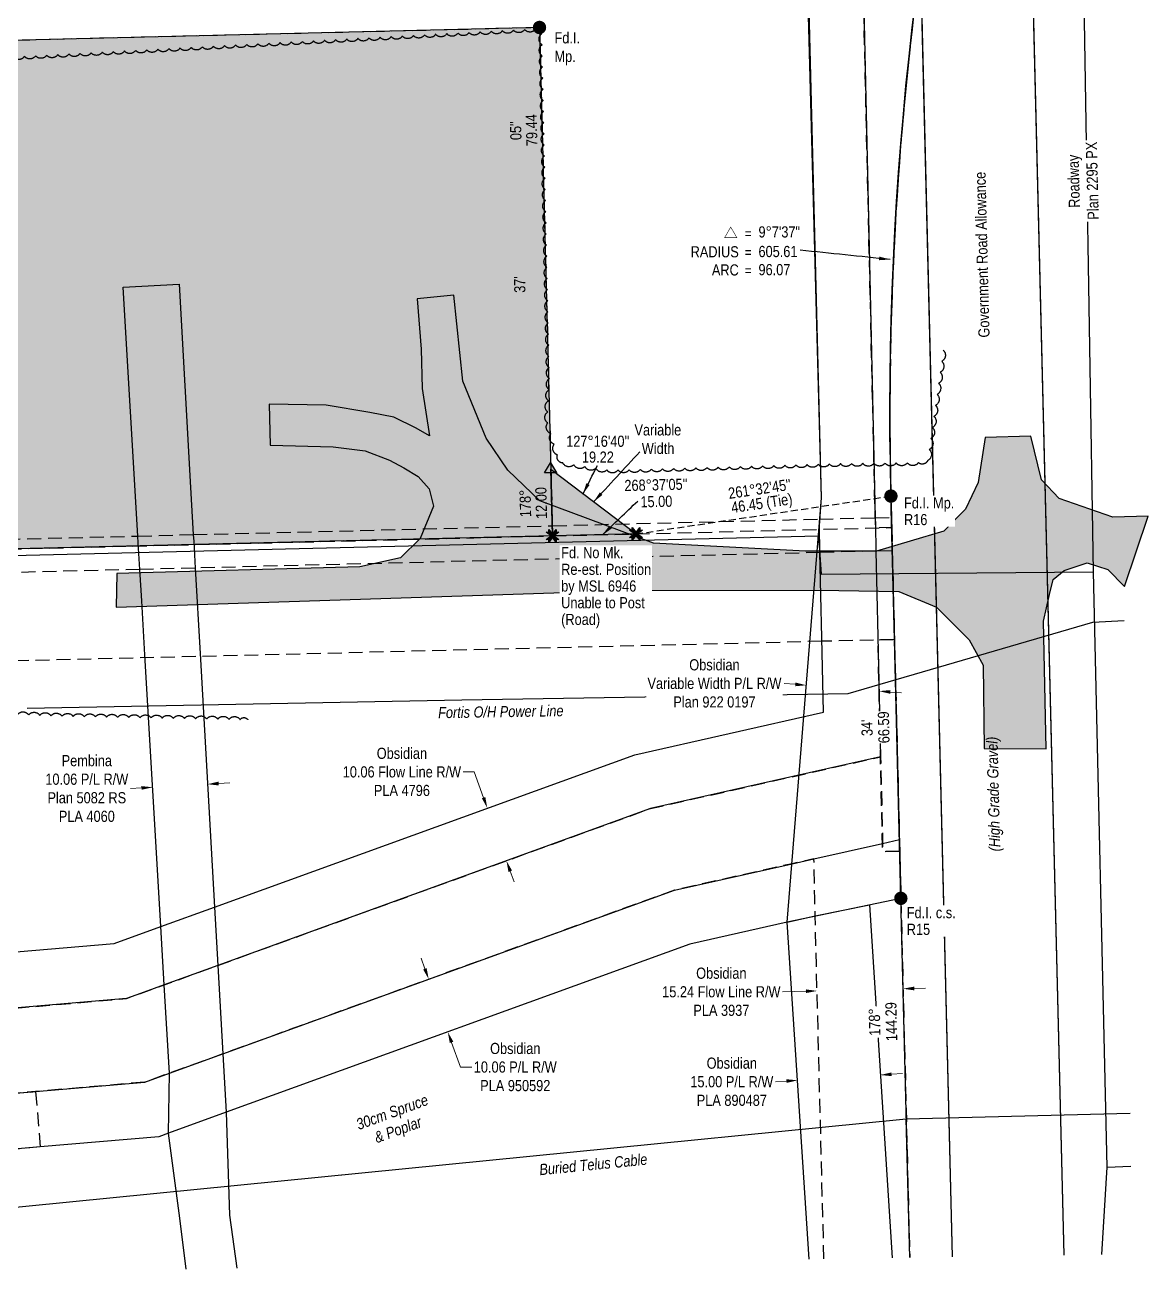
# Model space of a CAD drawing. Extents: x 615294 to 623191, y 5889240 to 5894182.
# Drawn here: x 618558 to 619567, y 5889275 to 5890392 of the extents above; entities that cross this region are included whole.
import ezdxf
from ezdxf.enums import TextEntityAlignment as Align

# ---------------------------------------------------------------- set-up
doc = ezdxf.new("R2010")
doc.units = 0
doc.header["$LTSCALE"] = 5
doc.header["$PDSIZE"] = 0.5
for name, pattern in [('0', [1, 1, 0]), ('foc-ACCESSROAD', [3.75, 2.5, -1.25]), ('foc-FLOWLINE', [3.75, 2.5, -1.25]), ('foc-TIELINE', [1.875, 1.25, -0.625])]:
    doc.linetypes.add(name, pattern=pattern)
doc.layers.get('Defpoints').update_dxf_attribs({"color": 9})
for name, color, linetype in [('AS-POWER', 104, 'foc-POWER'), ('AS-ROADS', 254, 'Continuous'), ('AS-TELUS', 224, 'foc-TEL'), ('C-AR', 13, 'foc-ACCESSROAD'), ('C-FLOWLINE', 13, 'foc-FLOWLINE'), ('C-RW', 13, 'Continuous'), ('C-WS', 13, 'foc-ACCESSROAD'), ('F-EZE', 190, 'foc-FLOWLINE'), ('F-RW', 190, 'Continuous'), ('L-BD', 7, 'Continuous'), ('L-BD1', 253, 'Continuous'), ('L-MON', 1, 'Continuous'), ('L-MON-T', 1, 'Continuous'), ('L-ROAD-T', 7, 'Continuous'), ('L-SEC', 7, 'Continuous'), ('L-TIE', 7, 'foc-TIELINE'), ('L-TITLEDB', 4, 'Continuous'), ('L-TITLEDB-T', 4, 'Continuous'), ('P-PROPOSED', 10, 'Continuous'), ('P-PROPOSED-H', 21, 'Continuous'), ('P-TXT', 4, 'Continuous'), ('T-BUSH', 110, '0'), ('T-BUSH-T', 110, 'Continuous')]:
    doc.layers.add(name, color=color, linetype=linetype)
for name, color, linetype, lineweight in [('C-FLOWLINE-T', 13, 'Continuous', 9), ('C-RW-T', 13, 'Continuous', 9), ('F-RW-T', 190, 'Continuous', 9), ('T-TEXT', 48, 'Continuous', 18)]:
    doc.layers.add(name, color=color, linetype=linetype, lineweight=lineweight)
doc.styles.add('80', font='ARIALN.TTF', dxfattribs={"height": 10})
doc.styles.add('80CG', font='ARIALN.TTF', dxfattribs={"height": 10})
doc.styles.add('80L', font='ARIALN.TTF', dxfattribs={"height": 10})
doc.styles.add('80LS', font='ARIALNI.TTF', dxfattribs={"height": 10})
doc.styles.add('foc-LtypeFont', font='ARIALN.TTF', dxfattribs={"height": 7.35})
doc.linetypes.add('foc-POWER', pattern='A,6,-1,["P",foc-LtypeFont,S=0.2,R=0,X=-0.625,Y=-0.75],-1.24,4', length=12.24)
doc.linetypes.add('foc-TEL', pattern='A,2,-1,["T",foc-LtypeFont,S=0.2,R=0,X=-0.425,Y=-0.75],-1.24,8', length=12.24)
doc.dimstyles.new('Compass 5 000', dxfattribs={"dimscale": 5, "dimtxt": 9, "dimasz": 2, "dimexe": 0.2, "dimexo": 0.0625, "dimgap": 0.5, "dimtad": 0, "dimtih": 1, "dimtoh": 1, "dimzin": 0, "dimdsep": 46, "dimtxsty": '80CG', "dimcen": 0.1, "dimse1": 1, "dimse2": 1, "dimclrd": 256, "dimclrt": 256, "dimaunit": 1, "dimadec": 4, "dimazin": 0, "dimtfac": 0.06, "dimtofl": 0, "dimtmove": 0, "dimatfit": 1, "dimfxl": 0.2, "dimtolj": 1, "dimtzin": 0, "dimlwd": -1, "dimarcsym": 0})

# ---------------------------------------------------------------- blocks, each defined once
blk = doc.blocks.new('*D699')
at = {"layer": 'C-RW-T', "transparency": 16777216}
for p, q in [((618917.4, 5889544.5), (618913.9, 5889553.9)), ((618941.3, 5889478.4), (618949.4, 5889456.2)), ((618949.4, 5889456.2), (618959.4, 5889456.2))]:
    blk.add_line(p, q, dxfattribs=at)
for points in [[(618918.9, 5889545.1), (618915.8, 5889543.9), (618920.8, 5889535.1)], [(618942.9, 5889479), (618939.7, 5889477.9), (618937.9, 5889487.8)]]:
    blk.add_solid(points, dxfattribs=at)
at = {"layer": 'Defpoints', "color": 0, "transparency": 16777216}
for p in [(618884.5, 5889521.9), (618937.9, 5889487.8), (618901.6, 5889474.7)]:
    blk.add_point(p, dxfattribs=at)
at = {"layer": 'C-RW-T', "transparency": 16777216, "insert": (618998.5, 5889456.2), "char_height": 10, "attachment_point": 5, "style": '80CG', "bg_fill": 3, "box_fill_scale": 1.1, "bg_fill_color": 256, "bg_fill_true_color": 13158600, "bg_fill_transparency": 0}
blk.add_mtext('\\A1;Obsidian\\P10.06 P/L R/W\\PPLA 950592', dxfattribs=at)
blk = doc.blocks.new('fdia')
at = {"color": 255, "const_width": 1}
blk.add_lwpolyline([(-0.5, 0, 1), (0.5, 0, 1)], format="xyb", close=True, dxfattribs=at)
blk = doc.blocks.new('Fdiaa')
blk.add_blockref('fdia', (0, 0))
blk = doc.blocks.new('fdib')
at = {"color": 1, "const_width": 1.6}
blk.add_lwpolyline([(-0.4, 0, 1), (0.4, 0, 1)], format="xyb", close=True, dxfattribs=at)
at = {"color": 1}
blk.add_circle((0, 0), 0.8, dxfattribs=at)
blk = doc.blocks.new('Fdibb')
blk.add_blockref('fdib', (0, 0))
blk = doc.blocks.new('fdicc')
for name in ['Fdibb', 'Fdiaa']:
    blk.add_blockref(name, (0, 0))
blk = doc.blocks.new('FDI')
blk.add_blockref('fdicc', (0, 0))
blk = doc.blocks.new('TRIA')
blk.add_hatch(color=255).paths.add_polyline_path([(-0.04, 1.52), (-1.47, -0.87), (1.39, -0.87)])
blk = doc.blocks.new('TRIAA')
blk.add_blockref('TRIA', (0, 0))
blk = doc.blocks.new('TRIB')
at = {"color": 1}
blk.add_lwpolyline([(-1.12, -0.67), (-0.04, 1.13), (1.04, -0.67)], close=True, dxfattribs=at)
blk = doc.blocks.new('TRIBB')
blk.add_blockref('TRIB', (0, 0))
blk = doc.blocks.new('TRICC')
for name in ['TRIAA', 'TRIBB']:
    blk.add_blockref(name, (0, 0))
blk = doc.blocks.new('plspike')
blk.add_blockref('TRICC', (0, 0))
blk = doc.blocks.new('TEMP')
h = blk.add_hatch(color=255)
h.dxf.hatch_style = 1
h.paths.add_polyline_path([(0, 0.25), (-0.67, 1.15), (-0.67, 0.67), (-1.15, 0.67), (-0.25, 0), (-1.15, -0.67), (-0.67, -0.67), (-0.67, -1.15), (0, -0.25), (0.67, -1.15), (0.67, -0.67), (1.15, -0.67), (0.25, 0), (1.15, 0.67), (0.67, 0.67), (0.67, 1.15)])
h.paths.add_polyline_path([(0.57, 0.85), (0.57, 0.57), (0.85, 0.57), (0.08, 0), (0.85, -0.57), (0.57, -0.57), (0.57, -0.85), (0, -0.08), (-0.57, -0.85), (-0.57, -0.57), (-0.85, -0.57), (-0.08, 0), (-0.85, 0.57), (-0.57, 0.57), (-0.57, 0.85), (0, 0.08)], flags=16)
h = blk.add_hatch(color=1)
h.dxf.hatch_style = 1
h.paths.add_polyline_path([(0, 0.08), (-0.57, 0.85), (-0.57, 0.57), (-0.85, 0.57), (-0.08, 0), (-0.85, -0.57), (-0.57, -0.57), (-0.57, -0.85), (0, -0.08), (0.57, -0.85), (0.57, -0.57), (0.85, -0.57), (0.08, 0), (0.85, 0.57), (0.57, 0.57), (0.57, 0.85)])
at = {"color": 1}
for p, q in [((-0.08, 0), (0.08, 0)), ((0, 0.08), (0, -0.08))]:
    blk.add_line(p, q, dxfattribs=at)
at = {"color": 255, "flags": 128}
blk.add_lwpolyline([(-0.25, 0), (-1.15, 0.67), (-0.67, 0.67), (-0.67, 1.15), (0, 0.25), (0.67, 1.15), (0.67, 0.67), (1.15, 0.67), (0.25, 0), (1.15, -0.67), (0.67, -0.67), (0.67, -1.15), (0, -0.25), (-0.67, -1.15), (-0.67, -0.67), (-1.15, -0.67)], close=True, dxfattribs=at)
at = {"color": 1, "flags": 128}
blk.add_lwpolyline([(-0.08, 0), (-0.85, 0.57), (-0.57, 0.57), (-0.57, 0.85), (0, 0.08), (0.57, 0.85), (0.57, 0.57), (0.85, 0.57), (0.08, 0), (0.85, -0.57), (0.57, -0.57), (0.57, -0.85), (0, -0.08), (-0.57, -0.85), (-0.57, -0.57), (-0.85, -0.57)], close=True, dxfattribs=at)
blk = doc.blocks.new('*D702')
at = {"layer": 'Defpoints', "color": 0, "transparency": 16777216}
for p in [(618672.2, 5889717.4), (618721.5, 5889720.2), (618722.1, 5889710.3)]:
    blk.add_point(p, dxfattribs=at)
at = {"layer": 'F-RW-T', "transparency": 16777216}
for p, q in [((618732.1, 5889710.9), (618742.1, 5889711.5)), ((618662.8, 5889707), (618652.8, 5889706.4))]:
    blk.add_line(p, q, dxfattribs=at)
for points in [[(618732, 5889712.6), (618732.2, 5889709.2), (618722.1, 5889710.3)], [(618662.7, 5889708.6), (618662.9, 5889705.3), (618672.8, 5889707.5)]]:
    blk.add_solid(points, dxfattribs=at)
at = {"layer": 'F-RW-T', "transparency": 16777216, "insert": (618613.7, 5889706.4), "char_height": 10, "attachment_point": 5, "style": '80CG'}
blk.add_mtext('\\A1;Pembina\\P10.06 P/L R/W\\PPlan 5082 RS\\PPLA 4060', dxfattribs=at)
blk = doc.blocks.new('*D703')
at = {"layer": 'C-FLOWLINE-T', "transparency": 16777216}
for p, q in [((618961.7, 5889721.3), (618951.7, 5889721.3)), ((618970, 5889698.2), (618961.7, 5889721.3)), ((618994, 5889632.1), (618997.4, 5889622.7))]:
    blk.add_line(p, q, dxfattribs=at)
for points in [[(618971.6, 5889698.8), (618968.5, 5889697.7), (618973.4, 5889688.8)], [(618995.6, 5889632.7), (618992.4, 5889631.5), (618990.6, 5889641.5)]]:
    blk.add_solid(points, dxfattribs=at)
at = {"layer": 'Defpoints', "color": 0, "transparency": 16777216}
for p in [(618973.4, 5889688.8), (618922.1, 5889670.2), (618939.3, 5889622.9)]:
    blk.add_point(p, dxfattribs=at)
at = {"layer": 'C-FLOWLINE-T', "transparency": 16777216, "insert": (618896.7, 5889721.3), "char_height": 10, "attachment_point": 5, "style": '80CG'}
blk.add_mtext('\\A1;Obsidian\\P10.06 Flow Line R/W\\PPLA 4796', dxfattribs=at)
blk = doc.blocks.new('*D705')
at = {"layer": 'C-FLOWLINE-T', "transparency": 16777216}
for p, q in [((619259.6, 5889524.3), (619238.6, 5889523.8)), ((619356.8, 5889526.8), (619366.8, 5889527.1))]:
    blk.add_line(p, q, dxfattribs=at)
for points in [[(619259.5, 5889526), (619259.6, 5889522.7), (619269.6, 5889524.6)], [(619356.8, 5889528.5), (619356.9, 5889525.1), (619346.8, 5889526.6)]]:
    blk.add_solid(points, dxfattribs=at)
at = {"layer": 'Defpoints', "color": 0, "transparency": 16777216}
for p in [(619269.5, 5889526.1), (619269.6, 5889524.6), (619346.8, 5889528.1)]:
    blk.add_point(p, dxfattribs=at)
at = {"layer": 'C-FLOWLINE-T', "transparency": 16777216, "insert": (619183.6, 5889523.8), "char_height": 10, "attachment_point": 5, "style": '80CG'}
blk.add_mtext('\\A1;Obsidian\\P15.24 Flow Line R/W\\PPLA 3937', dxfattribs=at)
blk = doc.blocks.new('*D716')
at = {"layer": 'C-RW-T', "transparency": 16777216}
for p, q in [((619242.1, 5889443.6), (619232.1, 5889443)), ((619336.4, 5889449.8), (619346.4, 5889450.4))]:
    blk.add_line(p, q, dxfattribs=at)
for points in [[(619242, 5889445.3), (619242.2, 5889442), (619252.1, 5889444.3)], [(619336.3, 5889451.4), (619336.5, 5889448.1), (619326.4, 5889449.1)]]:
    blk.add_solid(points, dxfattribs=at)
at = {"layer": 'Defpoints', "color": 0, "transparency": 16777216}
for p in [(619252, 5889445.1), (619252.1, 5889444.3), (619326.4, 5889449.9)]:
    blk.add_point(p, dxfattribs=at)
at = {"layer": 'C-RW-T', "transparency": 16777216, "insert": (619193, 5889443), "char_height": 10, "attachment_point": 5, "style": '80CG'}
blk.add_mtext('\\A1;Obsidian\\P15.00 P/L R/W\\PPLA 890487', dxfattribs=at)
blk = doc.blocks.new('*D726')
at = {"layer": 'C-RW-T', "transparency": 16777216}
for p, q in [((619250, 5889800), (619240, 5889800.8)), ((619335.3, 5889793.1), (619345.3, 5889792.3))]:
    blk.add_line(p, q, dxfattribs=at)
for points in [[(619250.1, 5889801.6), (619249.9, 5889798.3), (619260, 5889799.2)], [(619335.4, 5889794.8), (619335.2, 5889791.5), (619325.3, 5889793.9)]]:
    blk.add_solid(points, dxfattribs=at)
at = {"layer": 'Defpoints', "color": 0, "transparency": 16777216}
for p in [(619259.9, 5889798.4), (619260, 5889799.2), (619325.3, 5889793.1)]:
    blk.add_point(p, dxfattribs=at)
at = {"layer": 'C-RW-T', "transparency": 16777216, "insert": (619177.4, 5889800.8), "char_height": 10, "attachment_point": 5, "style": '80CG', "bg_fill": 3, "box_fill_scale": 1.1, "bg_fill_color": 256, "bg_fill_true_color": 13158600, "bg_fill_transparency": 0}
blk.add_mtext('\\A1;Obsidian\\PVariable Width P/L R/W\\PPlan 922 0197', dxfattribs=at)
blk = doc.blocks.new('curve')
at = {"const_width": 0.1}
blk.add_lwpolyline([(-4.99, 5.39), (-6.08, 3.49), (-3.89, 3.49)], close=True, dxfattribs=at)
at = {"style": '80'}
for p in [(-2.44, 3.36), (-2.44, -0.04), (-2.44, -3.3)]:
    blk.add_text('=', height=1.8, dxfattribs=at).set_placement(p)
for s, p in [('RADIUS', (-3.54, -0.05)), ('ARC', (-3.54, -3.31))]:
    blk.add_text(s, height=2, dxfattribs=at).set_placement(p, align=Align.RIGHT)
for tag, p in [('DELTA', (0, 3.52)), ('CURVE_RADIUS', (0, 0)), ('ARC_LENGTH', (0, -3.26))]:
    blk.add_attdef(tag, p, '', height=2, dxfattribs=at)

msp = doc.modelspace()

# ---------------------------------------------------------------- hatches: boundary and pattern name
at = {"layer": 'AS-ROADS'}
h = msp.add_hatch(color=256, dxfattribs=at)
h.dxf.hatch_style = 1
h.paths.add_polyline_path([(619461.585, 5890022.939), (619420.489, 5890021.585), (619414.142, 5889981.367), (619402.851, 5889957.447), (619383.433, 5889937.589), (619322.918, 5889919.536), (619259.242, 5889919.536), (619122.719, 5889926.787), (619020.657, 5889964.698), (618991.687, 5889992.363), (618972.268, 5890021.248), (618951.494, 5890072.247), (618943.366, 5890149.424), (618910.265, 5890146.276), (618913.878, 5890101.144), (618914.798, 5890065.776), (618921.572, 5890023.352), (618909.379, 5890030.122), (618889.508, 5890040.051), (618867.832, 5890044.113), (618828.542, 5890050.883), (618777.511, 5890051.785), (618778.414, 5890014.777), (618834.865, 5890013.423), (618863.767, 5890009.812), (618885.444, 5890001.237), (618898.541, 5889994.467), (618911.185, 5889986.794), (618921.121, 5889975.511), (618925.185, 5889960.166), (618912.973, 5889931.138), (618895.361, 5889913.537), (618858.781, 5889905.413), (618640.657, 5889899.546), (618640.206, 5889869.307), (619106.055, 5889884.652), (619289.144, 5889884.152), (619342.884, 5889883.249), (619376.754, 5889869.258), (619406.108, 5889839.922), (619418.753, 5889817.356), (619419.656, 5889742.436), (619475.203, 5889741.985), (619472.949, 5889856.803), (619478.368, 5889880.724), (619481.529, 5889894.263), (619491.465, 5889902.387), (619512.238, 5889909.157), (619530.754, 5889903.29), (619545.657, 5889887.945), (619566.882, 5889951.13), (619535.27, 5889950.227), (619486.874, 5889966.975), (619471.068, 5889983.674)])
at = {"layer": 'P-PROPOSED-H'}
h = msp.add_hatch(color=256, dxfattribs=at)
h.dxf.hatch_style = 1
h.paths.add_polyline_path([(617650.254, 5890356.82), (619020.264, 5890390.188), (619030.489, 5889993.261), (619032.034, 5889933.294), (617661.679, 5889900.074)])
h = msp.add_hatch(color=256, dxfattribs=at)
h.dxf.hatch_style = 1
h.paths.add_polyline_path([(619030.489, 5889993.26), (619106.976, 5889935.126), (619032.034, 5889933.294)])

# ---------------------------------------------------------------- linework, layer by layer
at = {"layer": 'AS-POWER', "flags": 128}
for points in [[(619517.819, 5889900.911), (619508.09, 5890506.799)], [(617227.056, 5889983.406), (617322.258, 5889905.416), (617344.038, 5889886.305), (619270.734, 5889933.434), (619273.308, 5889898.893), (619517.819, 5889900.911)], [(619525.347, 5889287.821), (619530.081, 5889366.325), (619517.819, 5889900.911)], [(618560.056, 5889778.661), (618950.647, 5889786.173), (619297.61, 5889791.767), (619517.297, 5889855.934), (619545.304, 5889857.468)], [(619530.081, 5889366.325), (619551.383, 5889367.082)]]:
    msp.add_lwpolyline(points, dxfattribs=at)
at = {"layer": 'AS-ROADS', "flags": 128}
msp.add_lwpolyline([(619461.585, 5890022.939), (619420.489, 5890021.585), (619414.142, 5889981.367), (619402.851, 5889957.447), (619383.433, 5889937.589), (619322.918, 5889919.536), (619259.242, 5889919.536), (619122.719, 5889926.787), (619020.657, 5889964.698), (618991.687, 5889992.363), (618972.268, 5890021.248), (618951.494, 5890072.247), (618943.366, 5890149.424), (618910.265, 5890146.276), (618913.878, 5890101.144), (618914.798, 5890065.776), (618921.572, 5890023.352), (618909.379, 5890030.122), (618889.508, 5890040.051), (618867.832, 5890044.113), (618828.542, 5890050.883), (618777.511, 5890051.785), (618778.414, 5890014.777), (618834.865, 5890013.423), (618863.767, 5890009.812), (618885.444, 5890001.237), (618898.541, 5889994.467), (618911.185, 5889986.794), (618921.121, 5889975.511), (618925.185, 5889960.166), (618912.973, 5889931.138), (618895.361, 5889913.537), (618858.781, 5889905.413), (618640.657, 5889899.546), (618640.206, 5889869.307), (619106.055, 5889884.652), (619289.144, 5889884.152), (619342.884, 5889883.249), (619376.754, 5889869.258), (619406.108, 5889839.922), (619418.753, 5889817.356), (619419.656, 5889742.436), (619475.203, 5889741.985), (619472.949, 5889856.803), (619478.368, 5889880.724), (619481.529, 5889894.263), (619491.465, 5889902.387), (619512.238, 5889909.157), (619530.754, 5889903.29), (619545.657, 5889887.945), (619566.882, 5889951.13), (619535.27, 5889950.227), (619486.874, 5889966.975), (619471.068, 5889983.674)], close=True, dxfattribs=at)
at = {"layer": 'AS-TELUS', "flags": 128}
for points in [[(618318.042, 5889516.669), (618335.326, 5889309.15), (619349.722, 5889409.799)], [(619352.816, 5889285.077), (619349.722, 5889409.799), (619550.79, 5889414.959)]]:
    msp.add_lwpolyline(points, dxfattribs=at)
at = {"layer": 'C-AR', "flags": 128}
msp.add_lwpolyline([(619360.966, 5890503.203), (619362.339, 5890448.075), (619361.293, 5890440.289), (619358.19, 5890416.199), (619355.049, 5890390.097), (619352.171, 5890364.296), (619349.423, 5890337.541), (619347.044, 5890312.206), (619344.8, 5890285.887), (619342.804, 5890259.783), (619341.029, 5890233.575), (619339.482, 5890207.345), (619338.163, 5890181.083), (619337.06, 5890154.446), (619336.192, 5890127.798), (619335.573, 5890101.857), (619335.174, 5890075.562), (619335.005, 5890049.279), (619335.062, 5890023.327), (619335.487, 5889995.819), (619335.904, 5889969.08), (619336.377, 5889950.004), (619336.605, 5889940.767), (619322.016, 5889940.409), (619309.354, 5890501.941)], dxfattribs=at)
msp.add_lwpolyline([(619343.803, 5889650.229), (619328.564, 5889649.903), (619326.521, 5889734.91), (619324.282, 5889839.884), (619339.095, 5889840.251), (619343.803, 5889650.229)], close=True, dxfattribs=at)
at = {"layer": 'C-FLOWLINE', "flags": 128}
for points in [[(617652.672, 5889431.779), (617762.186, 5889441.227), (618523.205, 5889506.892), (618649.349, 5889517.781), (618661.841, 5889522.318), (618683.21, 5889530.065), (618709.9, 5889539.734), (618731.348, 5889547.513), (619119.944, 5889688.418), (619230.468, 5889713.267), (619326.65, 5889734.895), (619328.401, 5889657.14), (619328.565, 5889649.885), (619343.761, 5889650.228), (619344.767, 5889609.28), (619352.82, 5889285.077)], [(619275.689, 5889283.85), (619268.983, 5889547.698), (619267.855, 5889591.989), (619267.463, 5889607.356), (619266.789, 5889643.286), (619247.193, 5889638.88), (619141.39, 5889615.093), (618735.869, 5889468.043), (618687.864, 5889450.646), (618665.967, 5889442.691), (618567.657, 5889434.208), (618469.624, 5889425.747), (618417.916, 5889421.287), (617667.666, 5889356.556)]]:
    msp.add_lwpolyline(points, dxfattribs=at)
at = {"layer": 'C-RW'}
for points in [[(617642.774, 5889481.431), (617760.916, 5889491.625), (618521.935, 5889557.304), (618638.423, 5889567.356), (618680.139, 5889582.484), (618728.363, 5889599.969), (619105.792, 5889736.824), (619275.403, 5889774.958), (619273.893, 5889841.836), (619272.17, 5889918.418), (619271.627, 5889942.452), (619273.509, 5889967.545), (619259.039, 5890500.711)], [(619309.354, 5890501.941), (619321.808, 5889949.664), (619321.943, 5889943.647), (619322.483, 5889919.667), (619324.211, 5889843.024), (619326.65, 5889734.895), (619230.468, 5889713.267), (619119.944, 5889688.418), (618731.348, 5889547.513), (618709.9, 5889539.734), (618683.21, 5889530.065), (618661.841, 5889522.318), (618649.349, 5889517.781), (618523.205, 5889506.892), (617762.186, 5889441.227), (617652.672, 5889431.779)], [(617667.666, 5889356.556), (618417.916, 5889421.287), (618469.624, 5889425.747), (618567.657, 5889434.208), (618665.967, 5889442.691), (618687.864, 5889450.646), (618735.869, 5889468.043), (619141.39, 5889615.093), (619247.193, 5889638.88), (619266.789, 5889643.286), (619328.401, 5889657.14), (619343.508, 5889660.537), (619344.804, 5889607.755), (619242.857, 5889586.368), (619155.228, 5889566.668), (618738.729, 5889415.588), (618687.048, 5889396.836), (618678.276, 5889393.654), (618571.961, 5889384.472), (618473.92, 5889376), (618422.273, 5889371.538), (617677.505, 5889307.198)], [(619262.517, 5889283.64), (619242.857, 5889586.368), (619267.855, 5889591.989), (619316.601, 5889601.839), (619336.99, 5889284.825)]]:
    msp.add_lwpolyline(points, dxfattribs=at)
at = {"layer": 'C-RW', "flags": 128}
msp.add_lwpolyline([(619360.956, 5890503.203), (619362.339, 5890448.075, 0.03984536), (619335.904, 5889969.08), (619344.804, 5889607.755), (619242.857, 5889586.368), (619273.509, 5889967.545), (619260.155, 5890500.739)], format="xyb", dxfattribs=at)
at = {"layer": 'C-RW'}
msp.add_lwpolyline([(618571.961, 5889384.472), (618473.92, 5889376), (618469.624, 5889425.747), (618567.657, 5889434.208), (618665.967, 5889442.691), (618687.864, 5889450.646), (618735.869, 5889468.043), (619141.39, 5889615.093), (619247.193, 5889638.88), (619266.789, 5889643.286), (619328.401, 5889657.14), (619343.508, 5889660.537), (619344.804, 5889607.755), (619242.857, 5889586.368), (619155.228, 5889566.668), (618738.729, 5889415.588), (618687.048, 5889396.836), (618678.276, 5889393.654), (618571.961, 5889384.472)], close=True, dxfattribs=at)
at = {"layer": 'C-WS'}
for points in [[(619032.034, 5889933.294), (617661.679, 5889900.074), (617650.254, 5890356.82), (619020.264, 5890390.188), (619032.034, 5889933.294)], [(618473.91, 5889376.117), (618422.258, 5889371.716), (618417.96, 5889421.47), (618469.673, 5889425.869), (618567.716, 5889434.213), (618571.961, 5889384.472), (618473.91, 5889376.117)]]:
    msp.add_lwpolyline(points, close=True, dxfattribs=at)
msp.add_lwpolyline([(617173.869, 5889887.16), (617661.679, 5889900.074), (619031.693, 5889933.294), (619336.605, 5889940.767), (619339.098, 5889840.154), (619273.812, 5889838.632), (618515.769, 5889820.19), (617754.254, 5889801.725), (617170.544, 5889786.815)], dxfattribs=at)
at = {"layer": 'F-EZE'}
msp.add_lwpolyline([(617660.43, 5889908.401), (618659.589, 5889933.207), (618709.338, 5889934.443), (619032.399, 5889942.472), (619271.493, 5889948.416), (619321.808, 5889949.664), (619336.377, 5889950.004), (619337.119, 5889920.025), (619322.483, 5889919.667), (619272.17, 5889918.418), (618711.043, 5889904.468), (618661.344, 5889903.234), (617529.996, 5889875.151)], dxfattribs=at)
at = {"layer": 'F-RW'}
msp.add_lwpolyline([(618702.921, 5889274.739), (618697.109, 5889320.457), (618687.048, 5889396.836), (618687.864, 5889450.646), (618683.21, 5889530.065), (618680.139, 5889582.484), (618665.844, 5889826.42), (618663.006, 5889874.888), (618661.344, 5889903.234), (618659.954, 5889926.962), (618659.589, 5889933.207), (618646.495, 5890156.678), (618696.541, 5890159.411), (618706.921, 5889976.933), (618709.338, 5889934.443), (618709.692, 5889928.219), (618711.043, 5889904.468), (618715.413, 5889827.67), (618728.363, 5889599.969), (618731.348, 5889547.513), (618735.869, 5889468.043), (618738.729, 5889415.588), (618741.762, 5889323.121), (618748.43, 5889275.463)], dxfattribs=at)
at = {"layer": 'L-SEC'}
for p, q in [((619491.514, 5889287.283), (619461.416, 5890505.658)), ((619360.882, 5890503.201), (619390.958, 5889285.683))]:
    msp.add_line(p, q, dxfattribs=at)
at = {"layer": 'L-TIE', "flags": 128}
msp.add_lwpolyline([(619106.976, 5889935.126), (619335.904, 5889969.08)], dxfattribs=at)
at = {"layer": 'L-TITLEDB'}
for points in [[(619491.514, 5889287.283), (619461.416, 5890505.658)], [(619352.82, 5889285.077), (619344.804, 5889607.755), (619339.095, 5889840.251), (619335.904, 5889969.08), (619335.411, 5890000.759), (619335.062, 5890023.327), (619335.005, 5890049.279), (619335.174, 5890075.562), (619335.573, 5890101.857), (619336.192, 5890127.798), (619337.06, 5890154.446), (619338.163, 5890181.083), (619339.482, 5890207.345), (619341.029, 5890233.575), (619342.804, 5890259.783), (619344.8, 5890285.887), (619347.044, 5890312.206), (619349.423, 5890337.541), (619352.171, 5890364.296), (619355.049, 5890390.097), (619358.19, 5890416.199), (619361.293, 5890440.289), (619362.339, 5890448.075), (619390.916, 5889285.683)]]:
    msp.add_lwpolyline(points, dxfattribs=at)
at = {"layer": 'P-PROPOSED', "flags": 128}
for points in [[(617650.254, 5890356.82), (619020.264, 5890390.188), (619030.489, 5889993.261), (619032.034, 5889933.294), (617661.679, 5889900.074)], [(619030.489, 5889993.26), (619106.976, 5889935.126), (619032.034, 5889933.294), (619030.489, 5889993.26)]]:
    msp.add_lwpolyline(points, close=True, dxfattribs=at)
at = {"layer": 'T-BUSH', "flags": 128}
for points in [[(619382.899, 5890100.058, -0.52056705), (619381.508, 5890090.158, -0.52056705), (619380.117, 5890080.259, -0.52056705), (619378.726, 5890070.36, -0.52056705), (619377.335, 5890060.461, -0.52056705), (619375.944, 5890050.562, -0.52056705), (619374.553, 5890040.663, -0.52056705), (619373.162, 5890030.763, -0.52056705), (619371.771, 5890020.864, -0.52056705), (619370.38, 5890010.965, -0.52056705), (619368.989, 5890001.066, -0.52056705), (619360.584, 5889999.134, -0.52056705), (619350.588, 5889999.008, -0.52056705), (619340.593, 5889998.883, -0.52056705), (619330.597, 5889998.757, -0.52056705), (619320.601, 5889998.631, -0.52056705), (619310.606, 5889998.506, -0.52056705), (619300.61, 5889998.38, -0.52056705), (619290.614, 5889998.254, -0.52056705), (619280.622, 5889997.98, -0.52056705), (619270.63, 5889997.693, -0.52056705), (619260.637, 5889997.405, -0.52056705), (619250.645, 5889997.118, -0.52056705), (619240.653, 5889996.83, -0.52056705), (619230.66, 5889996.543, -0.52056705), (619220.668, 5889996.256, -0.52056705), (619210.676, 5889995.968, -0.52056705), (619200.684, 5889995.681, -0.52056705), (619190.691, 5889995.393, -0.52056705), (619180.699, 5889995.106, -0.52056705), (619170.707, 5889994.818, -0.52056705), (619160.714, 5889994.531, -0.52056705), (619150.722, 5889994.244, -0.52056705), (619140.73, 5889993.956, -0.52056705), (619130.737, 5889993.669, -0.52056705), (619120.745, 5889993.381, -0.52056705), (619110.753, 5889993.094, -0.52056705), (619100.761, 5889992.806, -0.52056705), (619090.768, 5889992.519, -0.52056705), (619080.795, 5889992.52, -0.52056705), (619070.924, 5889994.098, -0.52056705), (619061.052, 5889995.675, -0.52056705), (619051.181, 5889997.252, -0.52056705), (619041.31, 5889998.829, -0.52056705), (619036.399, 5890006.102, -0.52056705), (619033.481, 5890015.663, -0.52056705), (619030.563, 5890025.224, -0.52056705), (619027.646, 5890034.786, -0.52056705), (619027.638, 5890044.686, -0.52056705), (619028.274, 5890054.663, -0.52056705), (619028.911, 5890064.639, -0.52056705), (619029.221, 5890074.622, -0.52056705), (619028.999, 5890084.616, -0.52056705), (619028.778, 5890094.61, -0.52056705), (619028.556, 5890104.604, -0.52056705), (619028.334, 5890114.598, -0.52056705), (619028.113, 5890124.592, -0.52056705), (619027.891, 5890134.585, -0.52056705), (619027.67, 5890144.579, -0.52056705), (619027.448, 5890154.573, -0.52056705), (619027.226, 5890164.567, -0.52056705), (619027.005, 5890174.561, -0.52056705), (619026.783, 5890184.555, -0.52056705), (619026.561, 5890194.549, -0.52056705), (619026.34, 5890204.543, -0.52056705), (619026.118, 5890214.537, -0.52056705), (619025.897, 5890224.531, -0.52056705), (619025.675, 5890234.525, -0.52056705), (619025.453, 5890244.519, -0.52056705), (619025.232, 5890254.513, -0.52056705), (619025.01, 5890264.507, -0.52056705), (619024.789, 5890274.501, -0.52056705), (619024.567, 5890284.495, -0.52056705), (619024.345, 5890294.489, -0.52056705), (619024.124, 5890304.483, -0.52056705), (619023.902, 5890314.477, -0.52056705), (619023.681, 5890324.471, -0.52056705), (619023.459, 5890334.465, -0.52056705), (619023.237, 5890344.459, -0.52056705), (619023.016, 5890354.453, -0.52056705), (619022.794, 5890364.447, -0.52056705), (619022.573, 5890374.441, -0.52056705), (619022.351, 5890384.435, -0.52056705), (619016.877, 5890388.762, -0.52056705), (619006.895, 5890388.226, -0.52056705), (618996.913, 5890387.69, -0.52056705), (618986.931, 5890387.153, -0.52056705), (618976.949, 5890386.617, -0.52056705), (618966.967, 5890386.081, -0.52056705), (618956.985, 5890385.544, -0.52056705), (618947.003, 5890385.008, -0.52056705), (618937.021, 5890384.471, -0.52056705), (618927.039, 5890383.935, -0.52056705), (618917.057, 5890383.399, -0.52056705), (618907.075, 5890382.862, -0.52056705), (618897.093, 5890382.326, -0.52056705), (618887.111, 5890381.79, -0.52056705), (618877.129, 5890381.253, -0.52056705), (618867.147, 5890380.717, -0.52056705), (618857.165, 5890380.181, -0.52056705), (618847.183, 5890379.644, -0.52056705), (618837.201, 5890379.108, -0.52056705), (618827.219, 5890378.572, -0.52056705), (618817.237, 5890378.035, -0.52056705), (618807.255, 5890377.499, -0.52056705), (618797.273, 5890376.962, -0.52056705), (618787.291, 5890376.426, -0.52056705), (618777.309, 5890375.89, -0.52056705), (618767.327, 5890375.353, -0.52056705), (618757.345, 5890374.817, -0.52056705), (618747.363, 5890374.281, -0.52056705), (618737.381, 5890373.744, -0.52056705), (618727.399, 5890373.208, -0.52056705), (618717.417, 5890372.672, -0.52056705), (618707.435, 5890372.135, -0.52056705), (618697.453, 5890371.599, -0.52056705), (618687.471, 5890371.062, -0.52056705), (618677.489, 5890370.526, -0.52056705), (618667.506, 5890369.99, -0.52056705), (618657.524, 5890369.453, -0.52056705), (618647.542, 5890368.917, -0.52056705), (618637.56, 5890368.381, -0.52056705), (618627.578, 5890367.844, -0.52056705), (618617.596, 5890367.308, -0.52056705), (618607.614, 5890366.772, -0.52056705), (618597.632, 5890366.235, -0.52056705), (618587.65, 5890365.699, -0.52056705), (618577.668, 5890365.162, -0.52056705), (618567.686, 5890364.626, -0.52056705), (618557.704, 5890364.09, -0.52056705), (618547.722, 5890363.553, -0.52056705), (618537.74, 5890363.017, -0.52056705), (618527.758, 5890362.481, -0.52056705), (618517.776, 5890361.944, -0.52056705), (618507.794, 5890361.408, -0.52056705), (618497.812, 5890360.872, -0.52056705), (618487.83, 5890360.335, -0.52056705), (618477.848, 5890359.799, -0.52056705), (618467.866, 5890359.262, -0.52056705), (618457.884, 5890358.726, -0.52056705), (618447.902, 5890358.19, -0.52056705), (618437.92, 5890357.653, -0.52056705), (618427.938, 5890357.117, -0.52056705), (618417.956, 5890356.581, -0.52056705), (618407.974, 5890356.044, -0.52056705), (618397.992, 5890355.508, -0.52056705), (618388.01, 5890354.972, -0.52056705), (618378.028, 5890354.435, -0.52056705), (618368.046, 5890353.899, -0.52056705), (618358.064, 5890353.363, -0.52056705), (618348.082, 5890352.826, -0.52056705), (618338.1, 5890352.29, -0.52056705), (618328.118, 5890351.753, -0.52056705), (618318.136, 5890351.217, -0.52056705), (618308.154, 5890350.681, -0.52056705), (618298.172, 5890350.144, -0.52056705), (618288.19, 5890349.608, -0.52056705), (618278.207, 5890349.072, -0.52056705), (618268.225, 5890348.535, -0.52056705), (618258.243, 5890347.999, -0.52056705), (618248.261, 5890347.463, -0.52056705), (618238.279, 5890346.926, -0.52056705), (618228.297, 5890346.39, -0.52056705), (618218.315, 5890345.853, -0.52056705), (618208.333, 5890345.317, -0.52056705), (618198.351, 5890344.781, -0.52056705), (618188.369, 5890344.244, -0.52056705), (618178.387, 5890343.708, -0.52056705), (618168.405, 5890343.172, -0.52056705), (618158.423, 5890342.635, -0.52056705), (618148.441, 5890342.099, -0.52056705), (618138.459, 5890341.563, -0.52056705), (618128.477, 5890341.026, -0.52056705), (618118.495, 5890340.49, -0.52056705), (618108.513, 5890339.953, -0.52056705), (618098.531, 5890339.417, -0.52056705), (618088.549, 5890338.881, -0.52056705), (618078.567, 5890338.344, -0.52056705), (618068.585, 5890337.808, -0.52056705), (618058.603, 5890337.272, -0.52056705), (618048.621, 5890336.735, -0.52056705), (618038.639, 5890336.199, -0.52056705), (618028.657, 5890335.663, -0.52056705), (618018.675, 5890335.126, -0.52056705), (618008.693, 5890334.59, -0.52056705), (617998.711, 5890334.053, -0.52056705), (617988.729, 5890333.517, -0.52056705), (617978.747, 5890332.981, -0.52056705), (617968.765, 5890332.444, -0.52056705), (617958.783, 5890331.908, -0.52056705), (617948.801, 5890331.372, -0.52056705), (617938.819, 5890330.835, -0.52056705), (617928.837, 5890330.299, -0.52056705), (617918.855, 5890329.763, -0.52056705), (617908.873, 5890329.226, -0.52056705), (617898.891, 5890328.69, -0.52056705), (617888.908, 5890328.153, -0.52056705), (617878.926, 5890327.617, -0.52056705), (617868.944, 5890327.081, -0.52056705), (617858.962, 5890326.544, -0.52056705), (617848.98, 5890326.008, -0.52056705), (617838.998, 5890325.472, -0.52056705), (617829.016, 5890324.935, -0.52056705), (617819.034, 5890324.399, -0.52056705), (617809.052, 5890323.863, -0.52056705), (617799.07, 5890323.326, -0.52056705), (617789.088, 5890322.79, -0.52056705), (617779.106, 5890322.254, -0.52056705), (617769.124, 5890321.717, -0.52056705), (617759.142, 5890321.181, -0.52056705), (617749.16, 5890320.644, -0.52056705), (617739.348, 5890318.807, -0.52056705), (617729.561, 5890316.768, -0.52056705), (617719.775, 5890314.73, -0.52056705), (617709.988, 5890312.691, -0.52056705), (617700.202, 5890310.653, -0.52056705), (617692.388, 5890304.983, -0.52056705), (617685.35, 5890297.884, -0.52056705), (617678.679, 5890290.5, -0.52056705), (617673.539, 5890281.926, -0.52056705), (617668.399, 5890273.352, -0.52056705), (617663.259, 5890264.779, -0.52056705), (617659.364, 5890255.919, -0.52056705), (617660.259, 5890245.963, -0.52056705), (617661.154, 5890236.007, -0.52056705), (617662.049, 5890226.051, -0.52056705), (617668.035, 5890220.128, -0.52056705), (617677.523, 5890216.981, -0.52056705), (617678.21, 5890207.14, -0.52056705), (617678.71, 5890197.157, -0.52056705), (617679.209, 5890187.173, -0.52056705), (617679.709, 5890177.189, -0.52056705), (617680.208, 5890167.205, -0.52056705), (617680.708, 5890157.221, -0.52056705), (617681.208, 5890147.237, -0.52056705), (617681.707, 5890137.253, -0.52056705), (617682.207, 5890127.269, -0.52056705), (617682.706, 5890117.285, -0.52056705), (617683.206, 5890107.301, -0.52056705), (617683.705, 5890097.317, -0.52056705), (617684.205, 5890087.333, -0.52056705), (617684.704, 5890077.349, -0.52056705), (617688.388, 5890070.007, -0.52056705), (617698.108, 5890067.674, -0.52056705), (617707.829, 5890065.341, -0.52056705), (617717.549, 5890063.008, -0.52056705), (617727.269, 5890060.675, -0.52056705), (617736.99, 5890058.342, -0.52056705), (617746.71, 5890056.009, -0.52056705), (617748.555, 5890047.316, -0.52056705), (617748.791, 5890037.322, -0.52056705), (617749.026, 5890027.328, -0.52056705), (617749.261, 5890017.335, -0.52056705), (617749.496, 5890007.341, -0.52056705), (617749.731, 5889997.347, -0.52056705), (617749.966, 5889987.354, -0.52056705), (617750.201, 5889977.36, -0.52056705), (617750.437, 5889967.367, -0.52056705), (617750.672, 5889957.373, -0.52056705), (617750.907, 5889947.379, -0.52056705), (617748.639, 5889939.804, -0.52056705), (617738.643, 5889939.695, -0.52056705), (617728.647, 5889939.586, -0.52056705), (617718.651, 5889939.477, -0.52056705), (617708.655, 5889939.368, -0.52056705), (617698.659, 5889939.259, -0.52056705), (617688.664, 5889939.15, -0.52056705), (617678.668, 5889939.041, -0.52056705), (617668.673, 5889938.872, -0.52056705), (617658.682, 5889938.562, -0.52056705), (617648.69, 5889938.252, -0.52056705), (617638.698, 5889937.942, -0.52056705), (617628.707, 5889937.633, -0.52056705), (617618.715, 5889937.323, -0.52056705), (617608.723, 5889937.013, -0.52056705), (617598.732, 5889936.703, -0.52056705), (617588.74, 5889936.393, -0.52056705), (617578.749, 5889936.083, -0.52056705), (617573.571, 5889935.923, -0.52056705)], [(617512.568, 5889809.1, -0.52056705), (617522.553, 5889809.581, -0.52056705), (617532.538, 5889810.062, -0.52056705), (617542.523, 5889810.544, -0.52056705), (617552.508, 5889811.025, -0.52056705), (617562.493, 5889811.506, -0.52056705), (617572.477, 5889811.987, -0.52056705), (617582.462, 5889812.469, -0.52056705), (617592.447, 5889812.95, -0.52056705), (617602.432, 5889813.431, -0.52056705), (617612.417, 5889813.912, -0.52056705), (617622.402, 5889814.394, -0.52056705), (617632.386, 5889814.875, -0.52056705), (617642.371, 5889815.356, -0.52056705), (617652.356, 5889815.838, -0.52056705), (617662.341, 5889816.319, -0.52056705), (617672.326, 5889816.8, -0.52056705), (617682.311, 5889817.281, -0.52056705), (617692.295, 5889817.763, -0.52056705), (617702.28, 5889818.244, -0.52056705), (617712.265, 5889818.725, -0.52056705), (617722.25, 5889819.206, -0.52056705), (617732.235, 5889819.688, -0.52056705), (617742.22, 5889820.169, -0.52056705), (617752.204, 5889820.65, -0.52056705), (617754.47, 5889812.785, -0.52056705), (617754.767, 5889802.793, -0.52056705), (617755.065, 5889792.801, -0.52056705), (617755.363, 5889782.809, -0.52056705), (617755.661, 5889772.817, -0.52056705), (617755.959, 5889762.825, -0.52056705), (617756.256, 5889752.833, -0.52056705), (617756.554, 5889742.841, -0.52056705), (617756.852, 5889732.849, -0.52056705), (617757.15, 5889722.857, -0.52056705), (617757.447, 5889712.865, -0.52056705), (617757.745, 5889702.873, -0.52056705), (617758.043, 5889692.881, -0.52056705), (617758.341, 5889682.889, -0.52056705), (617758.638, 5889672.897, -0.52056705), (617758.936, 5889662.905, -0.52056705), (617759.234, 5889652.913, -0.52056705), (617759.532, 5889642.921, -0.52056705), (617759.829, 5889632.929, -0.52056705), (617760.127, 5889622.937, -0.52056705), (617760.425, 5889612.945, -0.52056705), (617760.723, 5889602.954, -0.52056705), (617761.02, 5889592.962, -0.52056705), (617761.318, 5889582.97, -0.52056705), (617761.616, 5889572.978, -0.52056705), (617761.914, 5889562.986, -0.52056705), (617762.211, 5889552.994, -0.52056705), (617762.509, 5889543.002, -0.52056705), (617762.807, 5889533.01, -0.52056705), (617763.105, 5889523.018, -0.52056705), (617763.402, 5889513.026, -0.52056705), (617763.7, 5889503.034, -0.52056705), (617763.998, 5889493.042, -0.52056705), (617764.296, 5889483.05, -0.52056705), (617764.594, 5889473.058, -0.52056705), (617771.017, 5889469.725, -0.52056705), (617781, 5889470.26, -0.52056705), (617790.982, 5889470.794, -0.52056705), (617800.964, 5889471.329, -0.52056705), (617810.946, 5889471.864, -0.52056705), (617820.928, 5889472.399, -0.52056705), (617830.91, 5889472.934, -0.52056705), (617840.892, 5889473.469, -0.52056705), (617850.874, 5889474.003, -0.52056705), (617860.856, 5889474.538, -0.52056705), (617870.838, 5889475.073, -0.52056705), (617880.821, 5889475.608, -0.52056705), (617890.803, 5889476.143, -0.52056705), (617900.785, 5889476.678, -0.52056705), (617910.767, 5889477.213, -0.52056705), (617920.749, 5889477.747, -0.52056705), (617930.731, 5889478.282, -0.52056705), (617940.713, 5889478.817, -0.52056705), (617950.695, 5889479.352, -0.52056705), (617960.677, 5889479.887, -0.52056705), (617970.66, 5889480.422, -0.52056705), (617980.642, 5889480.956, -0.52056705), (617990.624, 5889481.491, -0.52056705), (618000.606, 5889482.026, -0.52056705), (618010.588, 5889482.561, -0.52056705), (618020.57, 5889483.096, -0.52056705), (618030.552, 5889483.631, -0.52056705), (618040.534, 5889484.166, -0.52056705), (618050.516, 5889484.7, -0.52056705), (618060.499, 5889485.235, -0.52056705), (618070.481, 5889485.77, -0.52056705), (618080.463, 5889486.305, -0.52056705), (618090.445, 5889486.84, -0.52056705), (618100.427, 5889487.375, -0.52056705), (618110.409, 5889487.909, -0.52056705), (618120.391, 5889488.444, -0.52056705), (618130.373, 5889488.979, -0.52056705), (618140.355, 5889489.514, -0.52056705), (618150.337, 5889490.049, -0.52056705), (618160.32, 5889490.584, -0.52056705), (618170.301, 5889491.129, -0.52056705), (618180.28, 5889491.719, -0.52056705), (618190.259, 5889492.308, -0.52056705), (618200.238, 5889492.898, -0.52056705), (618210.217, 5889493.487, -0.52056705), (618220.196, 5889494.077, -0.52056705), (618230.175, 5889494.666, -0.52056705), (618240.154, 5889495.256, -0.52056705), (618250.133, 5889495.845, -0.52056705), (618260.112, 5889496.435, -0.52056705), (618270.091, 5889497.024, -0.52056705), (618280.07, 5889497.613, -0.52056705), (618290.049, 5889498.203, -0.52056705), (618300.028, 5889498.792, -0.52056705), (618310.008, 5889499.382, -0.52056705), (618319.987, 5889499.971, -0.52056705), (618329.966, 5889500.561, -0.52056705), (618339.945, 5889501.15, -0.52056705), (618349.924, 5889501.74, -0.52056705), (618359.903, 5889502.329, -0.52056705), (618369.882, 5889502.918, -0.52056705), (618379.861, 5889503.508, -0.52056705), (618389.84, 5889504.097, -0.52056705), (618399.819, 5889504.687, -0.52056705), (618409.798, 5889505.276, -0.52056705), (618419.777, 5889505.866, -0.52056705), (618429.756, 5889506.455, -0.52056705), (618439.735, 5889507.045, -0.52056705), (618449.714, 5889507.634, -0.52056705), (618459.693, 5889508.223, -0.52056705), (618469.672, 5889508.813, -0.52056705), (618479.651, 5889509.402, -0.52056705), (618489.63, 5889509.992, -0.52056705), (618499.609, 5889510.581, -0.52056705), (618509.588, 5889511.171, -0.52056705), (618519.567, 5889511.76, -0.52056705), (618526.301, 5889515.34, -0.52056705), (618526.075, 5889525.334, -0.52056705), (618525.849, 5889535.328, -0.52056705), (618525.623, 5889545.322, -0.52056705), (618525.397, 5889555.316, -0.52056705), (618525.171, 5889565.31, -0.52056705), (618524.945, 5889575.304, -0.52056705), (618524.719, 5889585.298, -0.52056705), (618524.493, 5889595.291, -0.52056705), (618524.267, 5889605.285, -0.52056705), (618524.041, 5889615.279, -0.52056705), (618523.815, 5889625.273, -0.52056705), (618523.589, 5889635.267, -0.52056705), (618523.363, 5889645.261, -0.52056705), (618523.137, 5889655.255, -0.52056705), (618522.911, 5889665.249, -0.52056705), (618522.685, 5889675.242, -0.52056705), (618522.459, 5889685.236, -0.52056705), (618522.233, 5889695.23, -0.52056705), (618522.007, 5889705.224, -0.52056705), (618521.781, 5889715.218, -0.52056705), (618521.555, 5889725.212, -0.52056705), (618521.329, 5889735.206, -0.52056705), (618521.103, 5889745.2, -0.52056705), (618520.877, 5889755.193, -0.52056705), (618520.651, 5889765.187, -0.52056705), (618521.523, 5889774.065, -0.52056705), (618531.511, 5889773.669, -0.52056705), (618541.5, 5889773.272, -0.52056705), (618551.488, 5889772.876, -0.52056705), (618561.477, 5889772.48, -0.52056705), (618571.465, 5889772.084, -0.52056705), (618581.454, 5889771.688, -0.52056705), (618591.443, 5889771.292, -0.52056705), (618601.437, 5889771.107, -0.52056705), (618611.432, 5889770.922, -0.52056705), (618621.427, 5889770.737, -0.52056705), (618631.422, 5889770.552, -0.52056705), (618641.416, 5889770.367, -0.52056705), (618651.411, 5889770.182, -0.52056705), (618661.406, 5889769.997, -0.52056705), (618671.4, 5889769.812, -0.52056705), (618681.395, 5889769.627, -0.52056705), (618691.39, 5889769.442, -0.52056705), (618701.385, 5889769.257, -0.52056705), (618711.379, 5889769.072, -0.52056705), (618721.374, 5889768.888, -0.52056705), (618731.369, 5889768.703, -0.52056705), (618741.363, 5889768.518, -0.52056705), (618751.358, 5889768.333, -0.52056705), (618758.419, 5889768.202, -0.52056705)]]:
    msp.add_lwpolyline(points, format="xyb", dxfattribs=at)

# ---------------------------------------------------------------- block references
at = {"layer": 'L-BD', "xscale": 4.99821265, "yscale": 4.99821265, "zscale": 4.99821265}
msp.add_blockref('curve', (619216.953, 5890183.777), dxfattribs=at).add_auto_attribs({'DELTA': '9%%d7\'37"', 'CURVE_RADIUS': '605.61', 'ARC_LENGTH': '96.07'})
at = {"layer": 'L-MON', "xscale": 4.999999999999992, "yscale": 4.999999999999992, "zscale": 4.999999999999992}
for name, p in [('FDI', (619020.269, 5890390)), ('plspike', (619030.489, 5889993.26)), ('FDI', (619344.804, 5889607.755))]:
    msp.add_blockref(name, p, dxfattribs=at)

# ---------------------------------------------------------------- texts
at = {"layer": 'AS-POWER', "insert": (618985.533, 5889775.4), "char_height": 9.99643, "width": 112.46088, "attachment_point": 5, "rotation": 0.923722, "style": '80CG'}
msp.add_mtext('\\A1;{\\fArial Narrow|b0|i1|c0|p34;Fortis O/H Power Line}', dxfattribs=at)
at = {"layer": 'AS-TELUS', "insert": (619068.608, 5889368.732), "char_height": 9.99643, "width": 97.2003, "attachment_point": 5, "rotation": 5.666412, "style": '80CG'}
msp.add_mtext('\\A1;{\\fArial Narrow|b0|i1|c0|p34;Buried Telus Cable}', dxfattribs=at)
at = {"layer": 'L-BD', "style": '80L'}
for s, height, p in [("127°16'40''", 9.99643, (619072.627, 5890018.337)), ('19.22', 9.9964, (619072.719, 5890004.092))]:
    msp.add_text(s, height=height, dxfattribs=at).set_placement(p, align=Align.MIDDLE)
for s, height, rotation, p in [("268°37'05''", 9.99643, 1.3942, (619124.872, 5889979.225)), ("261°32'45''", 9.99643, 8.4365, (619217.957, 5889975.588)), ('15.00', 9.9964, 1.3942, (619125.237, 5889964.235)), ('46.45 (Tie)', 9.99643, 8.4365, (619220.047, 5889961.497))]:
    msp.add_text(s, height=height, rotation=rotation, dxfattribs=at).set_placement(p, align=Align.MIDDLE)
at = {"layer": 'L-BD1', "style": '80L'}
for s, p in [("05''", (618998.906, 5890297.377)), ('79.44', (619013.146, 5890297.743)), ("37'", (619002.466, 5890159.149)), ('178°', (619007.533, 5889962.477)), ('12.00', (619021.773, 5889962.844))]:
    msp.add_text(s, height=9.9964, rotation=91.4756, dxfattribs=at).set_placement(p, align=Align.MIDDLE)
at = {"layer": 'L-ROAD-T', "style": '80L'}
msp.add_text('Government Road Allowance', height=9.99643, rotation=91.421118, dxfattribs=at).set_placement((619417.693, 5890185.91), align=Align.MIDDLE_CENTER)
at = {"layer": 'P-TXT', "insert": (619105.493, 5890033.54), "char_height": 9.99643, "attachment_point": 1, "style": '80L'}
msp.add_mtext_dynamic_manual_height_columns('\\pi0.084698;Variable\\P\\pi6.6512;Width', width=41.62797, gutter_width=50, heights=[0], dxfattribs=at)
at = {"layer": 'T-TEXT', "style": '80LS'}
msp.add_text('(High Grade Gravel)', height=10, rotation=91.421118, dxfattribs=at).set_placement((619427.868, 5889701.439), align=Align.MIDDLE_CENTER)

# ---------------------------------------------------------------- dimensions: what is measured, and where the dimension line sits
at = {"layer": 'C-FLOWLINE-T', "color": 5}
dim = msp.add_linear_dim(base=(618973.442, 5889688.834), p1=(618939.284, 5889622.91), p2=(618922.127, 5889670.227), angle=109.930518, text='Obsidian\\P10.06 Flow Line R/W\\PPLA 4796', dimstyle='Compass 5 000', dxfattribs=at)
dim.commit()
dim.dimension.update_dxf_attribs({"geometry": '*D703', "text_midpoint": (618896.675, 5889721.287), "dimtype": 161})
at = {"layer": 'F-RW-T', "color": 5}
dim = msp.add_linear_dim(base=(618722.087, 5889710.324), p1=(618672.234, 5889717.384), p2=(618721.526, 5889720.188), angle=3.255304, text='Pembina\\P10.06 P/L R/W\\PPlan 5082 RS\\PPLA 4060', dimstyle='Compass 5 000', dxfattribs=at)
dim.commit()
dim.dimension.update_dxf_attribs({"geometry": '*D702', "text_midpoint": (618613.741, 5889706.385), "dimtype": 161})

# ---------------------------------------------------------------- leaders
at = {"layer": 'L-BD', "path_type": 1}
for points in [[(619335.219, 5890181.566), (619254.492, 5890189.912)], [(619059.276, 5889970.939), (619072.239, 5889996.51)], [(619076.785, 5889934.21), (619108.509, 5889964.636)]]:
    msp.add_leader(points, dimstyle='Compass 5 000', override={"dimgap": 0.5, "dimtad": 0}, dxfattribs=at)
at = {"layer": 'P-TXT', "path_type": 1}
msp.add_leader([(619068.854, 5889963.915), (619110.313, 5890008.783)], dimstyle='Compass 5 000', override={"dimgap": 0.5, "dimtad": 0}, dxfattribs=at)

# ---------------------------------------------------------------- next in the draw order: texts
at = {"layer": 'L-BD', "attachment_point": 2, "line_spacing_factor": 0.9, "style": '80L', "bg_fill": 3, "box_fill_scale": 1.15, "bg_fill_color": 256, "bg_fill_true_color": 256, "bg_fill_transparency": 0}
for s, insert, char_height, width, rotation in [("34' 66.59", (619309.387, 5889760.883), 9.9964, 25.75856, 91.411), ('178° 144.29', (619316.211, 5889496.504), 9.99643, 25.18675, 91.4231)]:
    msp.add_mtext(s, dxfattribs=dict(at, insert=insert, char_height=char_height, width=width, rotation=rotation))
at = {"layer": 'L-MON', "insert": (619033.745, 5890385.718), "char_height": 10, "attachment_point": 1, "style": '80L', "bg_fill": 3, "box_fill_scale": 1.15, "bg_fill_color": 256, "bg_fill_true_color": 256, "bg_fill_transparency": 0}
msp.add_mtext_dynamic_manual_height_columns('Fd.I. \\PMp.', width=26.92409, gutter_width=50, heights=[0], dxfattribs=at)
at = {"layer": 'L-MON', "insert": (619347.631, 5889967.984), "char_height": 10, "attachment_point": 1, "line_spacing_factor": 0.899678, "style": '80L', "bg_fill": 3, "box_fill_scale": 1.15, "bg_fill_color": 256, "bg_fill_true_color": 256, "bg_fill_transparency": 0}
msp.add_mtext_dynamic_manual_height_columns('Fd.I. Mp.\\PR16', width=44.34505, gutter_width=50, heights=[0], dxfattribs=at)
at = {"layer": 'L-MON-T', "insert": (619039.742, 5889923.309), "char_height": 9.99218, "attachment_point": 1, "line_spacing_factor": 0.900382, "style": '80L', "bg_fill": 3, "box_fill_scale": 1.15, "bg_fill_color": 256, "bg_fill_transparency": 0}
msp.add_mtext_dynamic_manual_height_columns('Fd. No Mk.\\PRe-est. Position\\Pby MSL 6946\\PUnable to Post\\P(Road)', width=80.12734, gutter_width=50.021, heights=[0], dxfattribs=at)
at = {"layer": 'L-TITLEDB-T', "insert": (619508.461, 5890252.12), "char_height": 10, "width": 70.09318, "attachment_point": 5, "rotation": 91.415, "style": '80CG', "bg_fill": 3, "box_fill_scale": 1.15, "bg_fill_color": 256, "bg_fill_true_color": 256, "bg_fill_transparency": 0}
msp.add_mtext('\\A1;Roadway\\PPlan 2295 PX', dxfattribs=at)

# ---------------------------------------------------------------- next in the draw order: dimensions: what is measured, and where the dimension line sits
at = {"layer": 'C-RW-T'}
dim = msp.add_linear_dim(base=(618937.904, 5889487.836), p1=(618884.464, 5889521.926), p2=(618901.606, 5889474.669), angle=289.937656, text='Obsidian\\P10.06 P/L R/W\\PPLA 950592', dimstyle='Compass 5 000', override={"dimtfill": 1}, dxfattribs=at)
dim.commit()
dim.dimension.update_dxf_attribs({"geometry": '*D699', "text_midpoint": (618998.464, 5889456.207), "dimtype": 161})

# ---------------------------------------------------------------- next in the draw order: block references
at = {"layer": 'L-MON', "xscale": 4.999999999999992, "yscale": 4.999999999999992, "zscale": 4.999999999999992}
msp.add_blockref('FDI', (619335.904, 5889969.08), dxfattribs=at)
at = {"layer": 'L-MON', "color": 2, "xscale": 4.999999999999992, "yscale": 4.999999999999992, "zscale": 4.999999999999992}
for p in [(619032.034, 5889933.294), (619106.976, 5889935.126)]:
    msp.add_blockref('TEMP', p, dxfattribs=at)

# ---------------------------------------------------------------- next in the draw order: texts
at = {"layer": 'T-BUSH-T', "insert": (618854.166, 5889408.884), "char_height": 9.99979, "attachment_point": 1, "rotation": 20, "style": '80L'}
msp.add_mtext_dynamic_manual_height_columns('\\pi0.36449;{\\fArial Narrow|b0|i1|c0|p34;30cm Spruce\\P\\pi11.64;& Poplar}', width=67.3101, gutter_width=50, heights=[0], dxfattribs=at)

# ---------------------------------------------------------------- next in the draw order: dimensions: what is measured, and where the dimension line sits
at = {"layer": 'C-FLOWLINE-T', "color": 5}
dim = msp.add_linear_dim(base=(619269.57, 5889524.588), p1=(619346.784, 5889528.058), p2=(619269.532, 5889526.094), angle=181.45591, text='Obsidian\\P15.24 Flow Line R/W\\PPLA 3937', dimstyle='Compass 5 000', dxfattribs=at)
dim.commit()
dim.dimension.update_dxf_attribs({"geometry": '*D705', "text_midpoint": (619183.594, 5889523.8), "dimtype": 161})
at = {"layer": 'C-RW-T'}
dim = msp.add_aligned_dim(p1=(619325.28, 5889793.112), p2=(619259.905, 5889798.369), distance=-0.808, text='Obsidian\\PVariable Width P/L R/W\\PPlan 922 0197', dimstyle='Compass 5 000', override={"dimtfill": 1}, dxfattribs=at)
dim.commit()
dim.dimension.update_dxf_attribs({"geometry": '*D726', "text_midpoint": (619177.449, 5889800.778)})
dim = msp.add_aligned_dim(p1=(619326.371, 5889449.944), p2=(619252.03, 5889445.116), distance=0.825, text='Obsidian\\P15.00 P/L R/W\\PPLA 890487', dimstyle='Compass 5 000', dxfattribs=at)
dim.commit()
dim.dimension.update_dxf_attribs({"geometry": '*D716', "text_midpoint": (619193.04, 5889442.997)})

# ---------------------------------------------------------------- next in the draw order: texts
at = {"layer": 'L-MON', "insert": (619350.127, 5889599.937), "char_height": 10, "attachment_point": 1, "line_spacing_factor": 0.899678, "style": '80L', "bg_fill": 3, "box_fill_scale": 1.15, "bg_fill_color": 256, "bg_fill_true_color": 256, "bg_fill_transparency": 0}
msp.add_mtext_dynamic_manual_height_columns('Fd.I. c.s.\\PR15', width=43.07583, gutter_width=50, heights=[0], dxfattribs=at)

doc.saveas('drawing.dxf')
